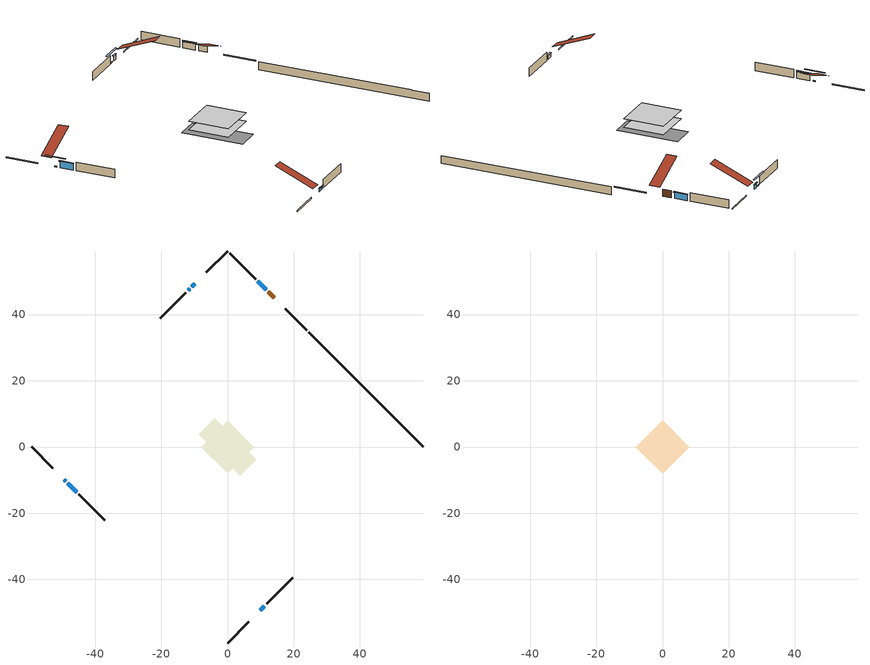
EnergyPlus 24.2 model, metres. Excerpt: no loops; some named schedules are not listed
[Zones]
conditioned space
 floor outside (Floor1 construction): -1.04,0 0,1.04 1.04,0 0,-1.04 z0.46
 floor adiabatic (AdiabaticFloorConstruction): -7.98,0 0,7.98 7.98,0 0,-7.98 z0.46
 floor foundation (Slab1 construction): -8.65,3.79 -3.79,8.65 8.65,-3.79 3.79,-8.65 z-1.85
 wall outside (RimJoist1 construction): 0,-59.21 6.49,-52.72 / -59.21,0 -52.72,-6.49 / 0,59.21 -6.49,52.72 / 23.96,35.25 17.47,41.74 z0.46:0.76
 wall outside (AdiabaticWallConstruction 1): 14.08,45.13 12.36,46.85 z0.46:2.49
 wall outside (AdiabaticWallConstruction): 11.7,47.51 9.14,50.07 z0.46:2.23; -49.33,-9.88 -48.87,-10.34 / -11.44,47.77 -11.89,47.32 z0.46:0.78; -9.88,49.33 -10.78,48.43 z0.46:1.7; 9.88,-49.33 11.15,-48.06 z0.46:1.34; -48.22,-10.99 -45.53,-13.68 z0.46:2.32
 wall outside (Wall1 construction): 11.81,-47.4 19.64,-39.57 / -44.87,-14.34 -37.04,-22.17 / -12.55,46.66 -20.37,38.84 / 8.48,50.73 0.66,58.55 z0.46:2.9
 wall foundation (FoundationWall1 construction): 24.62,34.59,-1.85 24.62,34.59,0.46 55.75,3.46,0.46 55.75,3.46,0.38 59.21,0,0.38 59.21,0,-1.85
 window (WindowConstruction): 11.7,47.51 9.14,50.07 z0.46:2.23
 window (WindowConstruction 5): -49.32,-9.89 -48.87,-10.34 z0.46:0.77
 window (WindowConstruction 1): -9.89,49.32 -10.78,48.43 z0.46:1.7
 window (WindowConstruction 2): 9.89,-49.32 11.15,-48.06 z0.46:1.33
 window (WindowConstruction 3): -48.22,-10.99 -45.53,-13.68 z0.46:2.32
 window (WindowConstruction 4): -11.44,47.77 -11.89,47.32 z0.46:0.77
 door (Door): 14.08,45.13 12.36,46.85 z0.46:2.49
 ceiling adiabatic (AdiabaticFloorConstruction): 0,-7.98 7.98,0 0,7.98 -7.98,0 z0.46
attic - vented
 floor to conditioned space (Floor2 construction Reversed): -8.01,0 0,8.01 8.01,0 0,-8.01 z2.9
 roof outside (Roof1 construction): 9.23,-49.98,2.9 1.53,-42.28,7.43 -0.55,-44.37,7.43 7.14,-52.07,2.9; -49.98,-9.23,2.9 -42.28,-1.53,7.43 -44.37,0.55,7.43 -52.07,-7.14,2.9; -9.23,49.98,2.9 -1.53,42.28,7.43 0.55,44.37,7.43 -7.14,52.07,2.9; 14.73,44.48,2.9 7.03,36.78,7.43 9.12,34.69,7.43 16.82,42.39,2.9
shading: 9,50.21 11.84,47.37 12.13,47.66 9.29,50.5 z2.43; -47.01,-12.2 -51.19,-8.02 -51.48,-8.31 -47.3,-12.49 z3.41; -10.92,48.29 -9.74,49.47 -10.03,49.76 -11.21,48.58 z1.9; 11.29,-47.92 9.74,-49.47 10.03,-49.76 11.59,-48.21 z1.54; -45.38,-13.83 -48.36,-10.85 -48.65,-11.14 -45.68,-14.12 z2.52; -13.76,45.45 -9.57,49.64 -9.86,49.93 -14.05,45.74 z3.41
[Building]
Building 1: Terrain=Suburbs
[Site:Location]
Winnipeg Intl AP_MB: Latitude {deg}=49.91; Longitude {deg}=-97.24; Time Zone {hr}=-6; Elevation {m}=239; Keep Site Location Information=Yes
[Site:GroundTemperature:Shallow]
-2.46526, -5.11642, -5.32873, -4.07063, 0.979979, 6.00706, 10.3653, 13.1261, 13.3606, 11.1152, 6.8681, 1.99523
[Site:WaterMainsTemperature]
Calculation Method=Schedule; Temperature Schedule=mains temperature schedule
[Material] Roughness=Rough; Thermal Absorptance=0.9
Name | Thickness {m} | Conductivity {W/m-K} | Density {kg/m3} | Specific Heat {J/kg-K} | Solar Absorptance | Visible Absorptance
asphalt or fiberglass shingles | 0.00635 | 0.162714 | 1121.4 | 1465.45 | 0.84 | 0.84
ceiling loosefill ins | 0.254 | 0.0480833 | 16.02 | 1046.75 | 0.7 | 0.7
ceiling stud and cavity | 0.1397 | 0.138459 | 65.682 | 1177.47 | 0.7 | 0.7
concrete 4.0 in. | 0.1016 | 1.803125 | 2242.8 | 837.4 | 0.7 | 0.7
concrete 8.0 in. | 0.2032 | 1.803125 | 2242.8 | 837.4 | 0.7 | 0.7
door material | 0.04445 | 0.0451087 | 512.64 | 1214.23 | 0.7 | 0.7
exterior vertical ins | 0.0760321 | 0.029427 | 32.04 | 1214.23 | 0.7 | 0.7
floor covering | 0.0127 | 0.0433444 | 54.468 | 1339.84 | 0.6 | 0.6
floor rigid ins | 0.103632 | 0.029427 | 32.04 | 1214.23 | 0.7 | 0.7
floor rigid ins 1; wall rigid ins 1 | 0.512978 | 0.029427 | 32.04 | 1214.23 | 0.7 | 0.7
floor stud and cavity | 0.1397 | 0.146596 | 92.3553 | 1139.71 | 0.7 | 0.7
floor stud and cavity 1 | 0.1397 | 1.75129 | 37.0049 | 1207.88 | 0.7 | 0.7
furniture material conditioned space 1 | 0.1524 | 0.115458 | 640.8 | 1214.23 | 0.6 | 0.6
gypsum board | 0.0127 | 0.160291 | 801 | 837.4 | 0.6 | 0.6
gypsum board 1 | 0.0127 | 0.160291 | 801 | 837.4 | 0.7 | 0.7
osb sheathing 0.5 in. | 0.0127 | 0.115458 | 512.64 | 1214.23 | 0.7 | 0.7
osb sheathing 0.75 in. | 0.01905 | 0.115458 | 512.64 | 1214.23 | 0.7 | 0.7
osb sheathing 2.0 in. | 0.0508 | 0.115458 | 512.64 | 1214.23 | 0.7 | 0.7
rim joist rigid ins; wall rigid ins | 0.051816 | 0.029427 | 32.04 | 1214.23 | 0.7 | 0.7
rim joist stud and cavity | 0.0508 | 0.0402046 | 125.044 | 1163.47 | 0.6 | 0.6
wall stud and cavity | 0.1397 | 0.206077 | 139.0536 | 1170.24 | 0.7 | 0.7
wall stud and cavity 1 | 0.0889 | 0.380278 | 52.3479 | 1209.89 | 0.7 | 0.7
wall stud and cavity 2 | 0.0889 | 0.391764 | 83.0341 | 1211.67 | 0.7 | 0.7
wood siding | 0.0254 | 0.102417 | 544.68 | 1172.36 | 0.4 | 0.4
wood siding 1; wood siding 2; wood siding 3 | 0.0254 | 0.102417 | 544.68 | 1172.36 | 0.7 | 0.7
[WindowMaterial:SimpleGlazingSystem]
Name | U-Factor {W/m2-K} | Solar Heat Gain Coefficient
WindowMaterial | 2.146284 | 0.62
WindowMaterial 1 | 2.21499 | 0.6
WindowMaterial 2 | 2.303 | 0.57
WindowMaterial 3 | 2.13833 | 0.62
WindowMaterial 4 | 2.82083 | 0.41
[Construction]
AdiabaticFloorConstruction: floor stud and cavity 1, floor rigid ins 1, osb sheathing 0.75 in., floor covering
AdiabaticWallConstruction: wood siding 2, wall rigid ins 1, wall stud and cavity 1, gypsum board
AdiabaticWallConstruction 1: wood siding 3, wall rigid ins 1, wall stud and cavity 1, gypsum board
Door: door material
Floor1 construction: floor stud and cavity, floor rigid ins, osb sheathing 0.75 in., floor covering
Floor2 construction Reversed: gypsum board, ceiling stud and cavity, ceiling loosefill ins
FoundationWall1 construction: concrete 8.0 in., gypsum board 1
furniture construction conditioned space 1: furniture material conditioned space 1
PartitionWallConstruction: gypsum board, wall stud and cavity 2, gypsum board
RimJoist1 construction: wood siding 1, rim joist rigid ins, osb sheathing 2.0 in., rim joist stud and cavity
Roof1 construction: asphalt or fiberglass shingles
Slab1 construction: concrete 4.0 in.
Wall1 construction: wood siding, wall rigid ins, osb sheathing 0.5 in., wall stud and cavity, gypsum board
WindowConstruction: WindowMaterial
WindowConstruction 1: WindowMaterial 1
WindowConstruction 2: WindowMaterial 2
WindowConstruction 3: WindowMaterial 3
WindowConstruction 4; WindowConstruction 5: WindowMaterial 4
[Zone] Multiplier=1; Part of Total Floor Area=Yes
Name | Volume {m3}
attic - vented | 93.2659
conditioned space | 620.6
[Space]
Name | Zone | Volume {m3}
attic - vented 1 | attic - vented | 93.2659
conditioned space 1 | conditioned space | 620.6
[ZoneInfiltration:EffectiveLeakageArea]
infil attic - vented 1: Zone or Space=attic - vented 1; Schedule=Always On Discrete; Effective Air Leakage Area {cm2}=4280; Stack Coefficient=0.000315438; Wind Coefficient=1.19999e-05
[ZoneMixing]
whole house fan mix: Zone or Space=attic - vented; Schedule=Always On Continuous; Design Flow Rate Calculation Method=Flow/Zone; Design Flow Rate {m3/s}=0; Source Zone or Space=conditioned space
[SurfaceProperty:ExposedFoundationPerimeter]
Slab1: Exposed Perimeter Calculation Method=TotalExposedPerimeter; Total Exposed Perimeter {m}=48.921
[InternalMass] Zone or ZoneList=conditioned space; Space or SpaceList=conditioned space 1
Name | Construction | Surface Area {m2}
furniture mass conditioned space 1 | furniture construction conditioned space 1 | 100.148
partition wall mass | PartitionWallConstruction | 250.37
[Lights]
interior lighting: Zone or ZoneList or Space or SpaceList=conditioned space 1; Schedule=interior lighting schedule; Design Level Calculation Method=LightingLevel; Lighting Level {W}=343.2; Return Air Fraction=0; Fraction Radiant=0.6; Fraction Visible=0.2; Fraction Replaceable=1
[People]
occupants: Zone or ZoneList or Space or SpaceList=conditioned space 1; Number of People Schedule=occupants schedule; Number of People Calculation Method=People; Number of People=3; Fraction Radiant=0.314171; Sensible Heat Fraction=0.56303; Activity Level Schedule=occupants activity schedule; Carbon Dioxide Generation Rate {m3/s-W}=0; Enable ASHRAE 55 Comfort Warnings=No; Mean Radiant Temperature Calculation Type=EnclosureAveraged
[ElectricEquipment] Zone or ZoneList or Space or SpaceList=conditioned space 1; Design Level Calculation Method=EquipmentLevel
Name | Schedule | Design Level {W} | Fraction Latent | Fraction Radiant | Fraction Lost
clothes dryer | clothes dryer schedule | 140.772 | 0.015 | 0.081 | 0.85
clothes washer | clothes washer schedule | 32.1985 | 0.03 | 0.162 | 0.7
cooking range | cooking range schedule | 215.147 | 0.08 | 0.432 | 0.2
dishwasher | dishwasher schedule | 66.8632 | 0.3 | 0.18 | 0.4
fridge | fridge schedule | 72.9452 | 0 | 0.6 | 0
mech vent house fan | mech vent house fan schedule | 125 | 0 | 0 | 1
mech vent house fan cfis | mech vent house fan cfis schedule | 0 | 0 | 0 | 0
misc plug loads | misc plug loads schedule | 494.7 | 0.045 | 0.513 | 0.1
whole house fan | Always On Discrete | 0 | 0 | 0 | 1
[OtherEquipment] Zone or ZoneList or Space or SpaceList=conditioned space 1; Design Level Calculation Method=EquipmentLevel
Name | Fuel Type | Schedule | Design Level {W} | Fraction Latent | Fraction Radiant | Fraction Lost
clothes dryer 1 | Electricity | clothes dryer schedule | 0 | 0.015 | 0.081 | 0.85
cooking range 1 | Electricity | cooking range schedule | 0 | 0.08 | 0.432 | 0.2
general water use latent | None | general water use schedule | 62.594 | 1 | 0 | 0
general water use sensible | None | general water use schedule | -61.6891 | 0 | 0.6 | 0
mech vent house fan latent load | None | Always On Discrete | 0 | 1 | 0 | 0
mech vent house fan sensible load | None | Always On Discrete | 0 | 0 | 0 | 0
water heater energy adjustment1 | Electricity | Always On Discrete | 0.01 | 0 | 0 | 1
[ZoneInfiltration:DesignFlowRate] Zone or ZoneList or Space or SpaceList=conditioned space 1; Schedule=Always On Discrete; Design Flow Rate Calculation Method=Flow/Zone; Design Flow Rate {m3/s}=0
infil flow; natural vent flow; whole house fan flow
[AvailabilityManager:Scheduled]
central ac and furnace airloop Availability Manager: Schedule=Always On Discrete
[Foundation:Kiva]
Foundation Kiva 1: Initial Indoor Air Temperature {C}=21; Wall Height Above Grade {m}=0.459974; Wall Depth Below Slab {m}=0.2032; Custom Block Material Name 1=exterior vertical ins; Custom Block Depth 1 {m}=2.30999; Custom Block X Position 1 {m}=0.2159; Custom Block Z Position 1 {m}=0
[Foundation:Kiva:Settings]
Soil Conductivity {W/m-K}=0.849921; Soil Density {kg/m3}=1842.3; Soil Specific Heat {J/kg-K}=418.7; Ground Solar Absorptivity=0.9; Ground Thermal Absorptivity=0.9; Ground Surface Roughness {m}=0.03; Far-Field Width {m}=40; Deep-Ground Boundary Condition=ZeroFlux; Deep-Ground Depth {m}=40; Minimum Cell Dimension {m}=0.2; Maximum Cell Growth Coefficient=3; Simulation Timestep=Timestep
[Exterior:Lights]
exterior lighting: Schedule=exterior lighting schedule; Design Level {W}=75.6
[EnergyManagementSystem:GlobalVariable]
central_ac_and_furnace_airloop_Fan_RTF
infil_program_Qfan
infil_program_Qinf
natural_vent_program_Qnv
natural_vent_program_Qwhf
[EnergyManagementSystem:Sensor]
Name | Output:Variable or Output:Meter Index Key | Output:Variable or Output:Meter
airflow_gain | infil flow | Infiltration Sensible Heat Gain Energy
airflow_gain_1 | natural vent flow | Infiltration Sensible Heat Gain Energy
airflow_gain_2 | whole house fan flow | Infiltration Sensible Heat Gain Energy
airflow_loss | infil flow | Infiltration Sensible Heat Loss Energy
airflow_loss_1 | natural vent flow | Infiltration Sensible Heat Loss Energy
airflow_loss_2 | whole house fan flow | Infiltration Sensible Heat Loss Energy
clg_load_cond |  | Cooling:EnergyTransfer:Zone:CONDITIONED SPACE
clg_sp_s; clg_sp_s_1 | cooling setpoint | Schedule Value
clothes_dryer_exhaust_0_sch_s | clothes dryer exhaust 0 schedule | Schedule Value
cool_season | cooling season schedule | Schedule Value
htg_load_cond |  | Heating:EnergyTransfer:Zone:CONDITIONED SPACE
htg_sp_s; htg_sp_s_1 | heating setpoint | Schedule Value
ig_ee_conv | clothes dryer | Electric Equipment Convective Heating Energy
ig_ee_conv_2 | cooking range | Electric Equipment Convective Heating Energy
ig_ee_conv_4 | fridge | Electric Equipment Convective Heating Energy
ig_ee_conv_5 | misc plug loads | Electric Equipment Convective Heating Energy
ig_ee_conv_6 | whole house fan | Electric Equipment Convective Heating Energy
ig_ee_rad | clothes dryer | Electric Equipment Radiant Heating Energy
ig_ee_rad_2 | cooking range | Electric Equipment Radiant Heating Energy
ig_ee_rad_4 | fridge | Electric Equipment Radiant Heating Energy
ig_ee_rad_5 | misc plug loads | Electric Equipment Radiant Heating Energy
ig_ee_rad_6 | whole house fan | Electric Equipment Radiant Heating Energy
ig_lgt_conv | interior lighting | Lights Convective Heating Energy
ig_lgt_rad | interior lighting | Lights Radiant Heating Energy
ig_lgt_vis | interior lighting | Lights Visible Radiation Heating Energy
ig_oe_conv | clothes dryer 1 | Other Equipment Convective Heating Energy
ig_oe_conv_1 | cooking range 1 | Other Equipment Convective Heating Energy
ig_oe_conv_2 | general water use latent | Other Equipment Convective Heating Energy
ig_oe_conv_3 | general water use sensible | Other Equipment Convective Heating Energy
ig_oe_conv_4 | water heater energy adjustment1 | Other Equipment Convective Heating Energy
ig_oe_rad | clothes dryer 1 | Other Equipment Radiant Heating Energy
ig_oe_rad_1 | cooking range 1 | Other Equipment Radiant Heating Energy
ig_oe_rad_2 | general water use latent | Other Equipment Radiant Heating Energy
ig_oe_rad_3 | general water use sensible | Other Equipment Radiant Heating Energy
ig_oe_rad_4 | water heater energy adjustment1 | Other Equipment Radiant Heating Energy
ig_ppl_conv | occupants | People Convective Heating Energy
ig_ppl_rad | occupants | People Radiant Heating Energy
im_conv | furniture mass conditioned space 1 | Surface Inside Face Convection Heat Gain Energy
im_conv_1 | partition wall mass | Surface Inside Face Convection Heat Gain Energy
im_ig | furniture mass conditioned space 1 | Surface Inside Face Internal Gains Radiation Heat Gain Energy
im_ig_1 | partition wall mass | Surface Inside Face Internal Gains Radiation Heat Gain Energy
im_lgt | furniture mass conditioned space 1 | Surface Inside Face Lights Radiation Heat Gain Energy
im_lgt_1 | partition wall mass | Surface Inside Face Lights Radiation Heat Gain Energy
im_sol | furniture mass conditioned space 1 | Surface Inside Face Solar Radiation Heat Gain Energy
im_sol_1 | partition wall mass | Surface Inside Face Solar Radiation Heat Gain Energy
im_surf | furniture mass conditioned space 1 | Surface Inside Face Net Surface Thermal Radiation Heat Gain Energy
im_surf_1 | partition wall mass | Surface Inside Face Net Surface Thermal Radiation Heat Gain Energy
mv_conv | mech vent house fan | Electric Equipment Convective Heating Energy
mv_conv_1 | mech vent house fan cfis | Electric Equipment Convective Heating Energy
mv_conv_2 | mech vent house fan latent load | Other Equipment Convective Heating Energy
mv_conv_3 | mech vent house fan sensible load | Other Equipment Convective Heating Energy
mv_rad | mech vent house fan | Electric Equipment Radiant Heating Energy
mv_rad_1 | mech vent house fan cfis | Electric Equipment Radiant Heating Energy
mv_rad_2 | mech vent house fan latent load | Other Equipment Radiant Heating Energy
mv_rad_3 | mech vent house fan sensible load | Other Equipment Radiant Heating Energy
natural_vent_s | natural vent schedule | Schedule Value
out_pb_s |  | Site Outdoor Air Barometric Pressure
out_wt_s |  | Site Outdoor Air Humidity Ratio
site_vw_s |  | Site Wind Speed
ss_back_out | Window1 | Surface Window Shortwave from Zone Back Out Window Heat Transfer Rate
ss_back_out_1 | Window10 | Surface Window Shortwave from Zone Back Out Window Heat Transfer Rate
ss_back_out_2 | Window3 | Surface Window Shortwave from Zone Back Out Window Heat Transfer Rate
ss_back_out_3 | Window4 | Surface Window Shortwave from Zone Back Out Window Heat Transfer Rate
ss_back_out_4 | Window6 | Surface Window Shortwave from Zone Back Out Window Heat Transfer Rate
ss_back_out_5 | Window8 | Surface Window Shortwave from Zone Back Out Window Heat Transfer Rate
ss_conv | Door1 | Surface Inside Face Convection Heat Gain Energy
ss_conv_1 | Window1 | Surface Inside Face Convection Heat Gain Energy
ss_conv_2 | Window10 | Surface Inside Face Convection Heat Gain Energy
ss_conv_3 | Window3 | Surface Inside Face Convection Heat Gain Energy
ss_conv_4 | Window4 | Surface Inside Face Convection Heat Gain Energy
ss_conv_5 | Window6 | Surface Inside Face Convection Heat Gain Energy
ss_conv_6 | Window8 | Surface Inside Face Convection Heat Gain Energy
ss_ig | Door1 | Surface Inside Face Internal Gains Radiation Heat Gain Energy
ss_ig_1 | Window1 | Surface Inside Face Internal Gains Radiation Heat Gain Energy
ss_ig_2 | Window10 | Surface Inside Face Internal Gains Radiation Heat Gain Energy
ss_ig_3 | Window3 | Surface Inside Face Internal Gains Radiation Heat Gain Energy
ss_ig_4 | Window4 | Surface Inside Face Internal Gains Radiation Heat Gain Energy
ss_ig_5 | Window6 | Surface Inside Face Internal Gains Radiation Heat Gain Energy
ss_ig_6 | Window8 | Surface Inside Face Internal Gains Radiation Heat Gain Energy
ss_lgt | Door1 | Surface Inside Face Lights Radiation Heat Gain Energy
ss_sol | Door1 | Surface Inside Face Solar Radiation Heat Gain Energy
ss_surf | Door1 | Surface Inside Face Net Surface Thermal Radiation Heat Gain Energy
ss_surf_1 | Window1 | Surface Inside Face Net Surface Thermal Radiation Heat Gain Energy
ss_surf_2 | Window10 | Surface Inside Face Net Surface Thermal Radiation Heat Gain Energy
ss_surf_3 | Window3 | Surface Inside Face Net Surface Thermal Radiation Heat Gain Energy
ss_surf_4 | Window4 | Surface Inside Face Net Surface Thermal Radiation Heat Gain Energy
ss_surf_5 | Window6 | Surface Inside Face Net Surface Thermal Radiation Heat Gain Energy
ss_surf_6 | Window8 | Surface Inside Face Net Surface Thermal Radiation Heat Gain Energy
ss_trans_in | Window1 | Surface Window Transmitted Solar Radiation Rate
ss_trans_in_1 | Window10 | Surface Window Transmitted Solar Radiation Rate
ss_trans_in_2 | Window3 | Surface Window Transmitted Solar Radiation Rate
ss_trans_in_3 | Window4 | Surface Window Transmitted Solar Radiation Rate
ss_trans_in_4 | Window6 | Surface Window Transmitted Solar Radiation Rate
ss_trans_in_5 | Window8 | Surface Window Transmitted Solar Radiation Rate
ss_trans_out | Window1 | Surface Inside Face Initial Transmitted Diffuse Transmitted Out Window Solar Radiation Rate
ss_trans_out_1 | Window10 | Surface Inside Face Initial Transmitted Diffuse Transmitted Out Window Solar Radiation Rate
ss_trans_out_2 | Window3 | Surface Inside Face Initial Transmitted Diffuse Transmitted Out Window Solar Radiation Rate
ss_trans_out_3 | Window4 | Surface Inside Face Initial Transmitted Diffuse Transmitted Out Window Solar Radiation Rate
ss_trans_out_4 | Window6 | Surface Inside Face Initial Transmitted Diffuse Transmitted Out Window Solar Radiation Rate
ss_trans_out_5 | Window8 | Surface Inside Face Initial Transmitted Diffuse Transmitted Out Window Solar Radiation Rate
s_conv | Floor1 | Surface Inside Face Convection Heat Gain Energy
s_conv_1 | Floor2 | Surface Inside Face Convection Heat Gain Energy
s_conv_10 | Wall1:135 | Surface Inside Face Convection Heat Gain Energy
s_conv_11 | Wall1:225 | Surface Inside Face Convection Heat Gain Energy
s_conv_12 | Wall1:315 | Surface Inside Face Convection Heat Gain Energy
s_conv_13 | Wall1:45 | Surface Inside Face Convection Heat Gain Energy
s_conv_2 | FoundationWall1 | Surface Inside Face Convection Heat Gain Energy
s_conv_3 | inferred conditioned ceiling | Surface Inside Face Convection Heat Gain Energy
s_conv_4 | inferred conditioned floor | Surface Inside Face Convection Heat Gain Energy
s_conv_5 | RimJoist1:135 | Surface Inside Face Convection Heat Gain Energy
s_conv_6 | RimJoist1:225 | Surface Inside Face Convection Heat Gain Energy
s_conv_7 | RimJoist1:315 | Surface Inside Face Convection Heat Gain Energy
s_conv_8 | RimJoist1:45 | Surface Inside Face Convection Heat Gain Energy
s_conv_9 | Slab1 | Surface Inside Face Convection Heat Gain Energy
s_ig | Floor1 | Surface Inside Face Internal Gains Radiation Heat Gain Energy
s_ig_1 | Floor2 | Surface Inside Face Internal Gains Radiation Heat Gain Energy
s_ig_10 | Wall1:135 | Surface Inside Face Internal Gains Radiation Heat Gain Energy
s_ig_11 | Wall1:225 | Surface Inside Face Internal Gains Radiation Heat Gain Energy
s_ig_12 | Wall1:315 | Surface Inside Face Internal Gains Radiation Heat Gain Energy
s_ig_13 | Wall1:45 | Surface Inside Face Internal Gains Radiation Heat Gain Energy
s_ig_2 | FoundationWall1 | Surface Inside Face Internal Gains Radiation Heat Gain Energy
s_ig_3 | inferred conditioned ceiling | Surface Inside Face Internal Gains Radiation Heat Gain Energy
s_ig_4 | inferred conditioned floor | Surface Inside Face Internal Gains Radiation Heat Gain Energy
s_ig_5 | RimJoist1:135 | Surface Inside Face Internal Gains Radiation Heat Gain Energy
s_ig_6 | RimJoist1:225 | Surface Inside Face Internal Gains Radiation Heat Gain Energy
s_ig_7 | RimJoist1:315 | Surface Inside Face Internal Gains Radiation Heat Gain Energy
s_ig_8 | RimJoist1:45 | Surface Inside Face Internal Gains Radiation Heat Gain Energy
s_ig_9 | Slab1 | Surface Inside Face Internal Gains Radiation Heat Gain Energy
s_lgt | Floor1 | Surface Inside Face Lights Radiation Heat Gain Energy
s_lgt_1 | Floor2 | Surface Inside Face Lights Radiation Heat Gain Energy
s_lgt_10 | Wall1:135 | Surface Inside Face Lights Radiation Heat Gain Energy
s_lgt_11 | Wall1:225 | Surface Inside Face Lights Radiation Heat Gain Energy
s_lgt_12 | Wall1:315 | Surface Inside Face Lights Radiation Heat Gain Energy
s_lgt_13 | Wall1:45 | Surface Inside Face Lights Radiation Heat Gain Energy
s_lgt_2 | FoundationWall1 | Surface Inside Face Lights Radiation Heat Gain Energy
s_lgt_3 | inferred conditioned ceiling | Surface Inside Face Lights Radiation Heat Gain Energy
s_lgt_4 | inferred conditioned floor | Surface Inside Face Lights Radiation Heat Gain Energy
s_lgt_5 | RimJoist1:135 | Surface Inside Face Lights Radiation Heat Gain Energy
s_lgt_6 | RimJoist1:225 | Surface Inside Face Lights Radiation Heat Gain Energy
s_lgt_7 | RimJoist1:315 | Surface Inside Face Lights Radiation Heat Gain Energy
s_lgt_8 | RimJoist1:45 | Surface Inside Face Lights Radiation Heat Gain Energy
s_lgt_9 | Slab1 | Surface Inside Face Lights Radiation Heat Gain Energy
s_sol | Floor1 | Surface Inside Face Solar Radiation Heat Gain Energy
s_sol_1 | Floor2 | Surface Inside Face Solar Radiation Heat Gain Energy
s_sol_10 | Wall1:135 | Surface Inside Face Solar Radiation Heat Gain Energy
s_sol_11 | Wall1:225 | Surface Inside Face Solar Radiation Heat Gain Energy
s_sol_12 | Wall1:315 | Surface Inside Face Solar Radiation Heat Gain Energy
s_sol_13 | Wall1:45 | Surface Inside Face Solar Radiation Heat Gain Energy
s_sol_2 | FoundationWall1 | Surface Inside Face Solar Radiation Heat Gain Energy
s_sol_3 | inferred conditioned ceiling | Surface Inside Face Solar Radiation Heat Gain Energy
s_sol_4 | inferred conditioned floor | Surface Inside Face Solar Radiation Heat Gain Energy
s_sol_5 | RimJoist1:135 | Surface Inside Face Solar Radiation Heat Gain Energy
s_sol_6 | RimJoist1:225 | Surface Inside Face Solar Radiation Heat Gain Energy
s_sol_7 | RimJoist1:315 | Surface Inside Face Solar Radiation Heat Gain Energy
s_sol_8 | RimJoist1:45 | Surface Inside Face Solar Radiation Heat Gain Energy
s_sol_9 | Slab1 | Surface Inside Face Solar Radiation Heat Gain Energy
s_surf | Floor1 | Surface Inside Face Net Surface Thermal Radiation Heat Gain Energy
s_surf_1 | Floor2 | Surface Inside Face Net Surface Thermal Radiation Heat Gain Energy
s_surf_10 | Wall1:135 | Surface Inside Face Net Surface Thermal Radiation Heat Gain Energy
s_surf_11 | Wall1:225 | Surface Inside Face Net Surface Thermal Radiation Heat Gain Energy
s_surf_12 | Wall1:315 | Surface Inside Face Net Surface Thermal Radiation Heat Gain Energy
s_surf_13 | Wall1:45 | Surface Inside Face Net Surface Thermal Radiation Heat Gain Energy
s_surf_2 | FoundationWall1 | Surface Inside Face Net Surface Thermal Radiation Heat Gain Energy
s_surf_3 | inferred conditioned ceiling | Surface Inside Face Net Surface Thermal Radiation Heat Gain Energy
s_surf_4 | inferred conditioned floor | Surface Inside Face Net Surface Thermal Radiation Heat Gain Energy
s_surf_5 | RimJoist1:135 | Surface Inside Face Net Surface Thermal Radiation Heat Gain Energy
s_surf_6 | RimJoist1:225 | Surface Inside Face Net Surface Thermal Radiation Heat Gain Energy
s_surf_7 | RimJoist1:315 | Surface Inside Face Net Surface Thermal Radiation Heat Gain Energy
s_surf_8 | RimJoist1:45 | Surface Inside Face Net Surface Thermal Radiation Heat Gain Energy
s_surf_9 | Slab1 | Surface Inside Face Net Surface Thermal Radiation Heat Gain Energy
[EnergyManagementSystem:Actuator]
Name | Actuated Component Unique | Actuated Component Type | Actuated Component Control Type
fridge_schedule_act | fridge schedule | Schedule:Constant | Schedule Value
infil_flow_act | infil flow | Zone Infiltration | Air Exchange Flow Rate
mech_vent_house_fan_cfis_act | mech vent house fan cfis | ElectricEquipment | Electricity Rate
mech_vent_house_fan_latent_load_act | mech vent house fan latent load | OtherEquipment | Power Level
